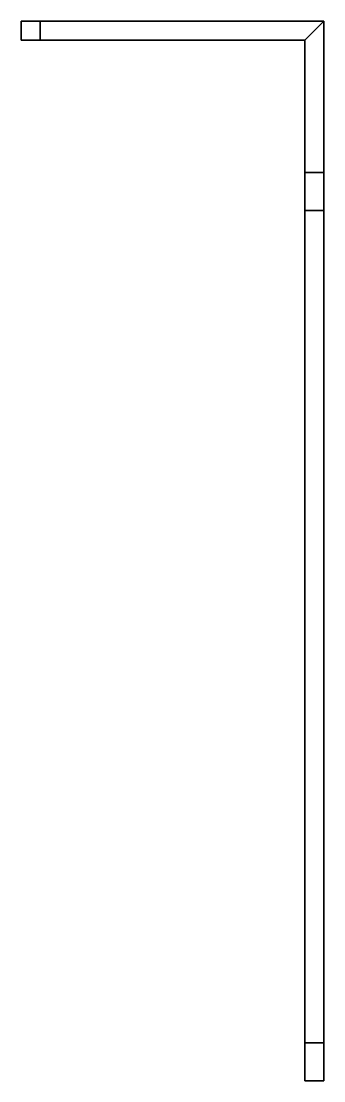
# Model space of a CAD drawing. Extents: x 0.65 to 0.97, y 0.78 to 1.9.
import ezdxf

# ---------------------------------------------------------------- set-up
doc = ezdxf.new("R2010")
doc.units = 0
doc.layers.add('PATCH', color=2, linetype='CONTINUOUS')

msp = doc.modelspace()

# ---------------------------------------------------------------- linework, layer by layer
at = {"layer": 'PATCH'}
for points in [[(0.95, 1.88, 1.2), (0.97, 1.9, 1.2), (0.65, 1.9, 1.2), (0.65, 1.88, 1.2)], [(0.67, 1.9, 0.92), (0.65, 1.9, 0.92), (0.65, 1.9, 1.2), (0.67, 1.9, 1.17)], [(0.65, 1.9, 0.92), (0.65, 1.88, 0.92), (0.65, 1.88, 1.2), (0.65, 1.9, 1.2)], [(0.97, 1.9, 1.2), (0.97, 1.9, 1.17), (0.67, 1.9, 1.17), (0.65, 1.9, 1.2)], [(0.67, 1.88, 0.92), (0.67, 1.9, 0.92), (0.67, 1.9, 1.17), (0.67, 1.88, 1.17)], [(0.95, 0.78, 1.2), (0.97, 0.78, 1.2), (0.97, 1.9, 1.2), (0.95, 1.88, 1.2)], [(0.97, 0.78, 1.2), (0.97, 0.82, 1.17), (0.97, 1.7, 1.17), (0.97, 1.9, 1.2)], [(0.97, 1.7, 1.17), (0.97, 1.74, 1.17), (0.97, 1.9, 1.2), (0.97, 1.7, 1.17)], [(0.97, 1.74, 1.17), (0.97, 1.9, 1.17), (0.97, 1.9, 1.2), (0.97, 1.74, 1.17)], [(0.95, 1.88, 1.2), (0.65, 1.88, 1.2), (0.67, 1.88, 1.17), (0.95, 1.88, 1.17)], [(0.65, 1.88, 0.92), (0.67, 1.88, 0.92), (0.67, 1.88, 1.17), (0.65, 1.88, 1.2)], [(0.95, 0.82, 1.17), (0.95, 0.78, 1.2), (0.95, 1.88, 1.2), (0.95, 1.7, 1.17)], [(0.95, 1.74, 1.17), (0.95, 1.7, 1.17), (0.95, 1.7, 1.17), (0.95, 1.88, 1.2)], [(0.95, 1.88, 1.17), (0.95, 1.74, 1.17), (0.95, 1.74, 1.17), (0.95, 1.88, 1.2)], [(0.95, 1.74, 0.92), (0.95, 1.7, 0.92), (0.95, 1.7, 1.17), (0.95, 1.74, 1.17)], [(0.97, 1.74, 0.92), (0.95, 1.74, 0.92), (0.95, 1.74, 1.17), (0.97, 1.74, 1.17)], [(0.97, 1.7, 0.92), (0.97, 1.74, 0.92), (0.97, 1.74, 1.17), (0.97, 1.7, 1.17)], [(0.95, 1.7, 0.92), (0.97, 1.7, 0.92), (0.97, 1.7, 1.17), (0.95, 1.7, 1.17)], [(0.95, 0.82, 0.92), (0.95, 0.78, 0.92), (0.95, 0.78, 1.2), (0.95, 0.82, 1.17)], [(0.97, 0.82, 0.92), (0.95, 0.82, 0.92), (0.95, 0.82, 1.17), (0.97, 0.82, 1.17)], [(0.97, 0.78, 0.92), (0.97, 0.82, 0.92), (0.97, 0.82, 1.17), (0.97, 0.78, 1.2)], [(0.95, 0.78, 0.92), (0.97, 0.78, 0.92), (0.97, 0.78, 1.2), (0.95, 0.78, 1.2)]]:
    msp.add_3dface(points, dxfattribs=at)

doc.saveas('drawing.dxf')
